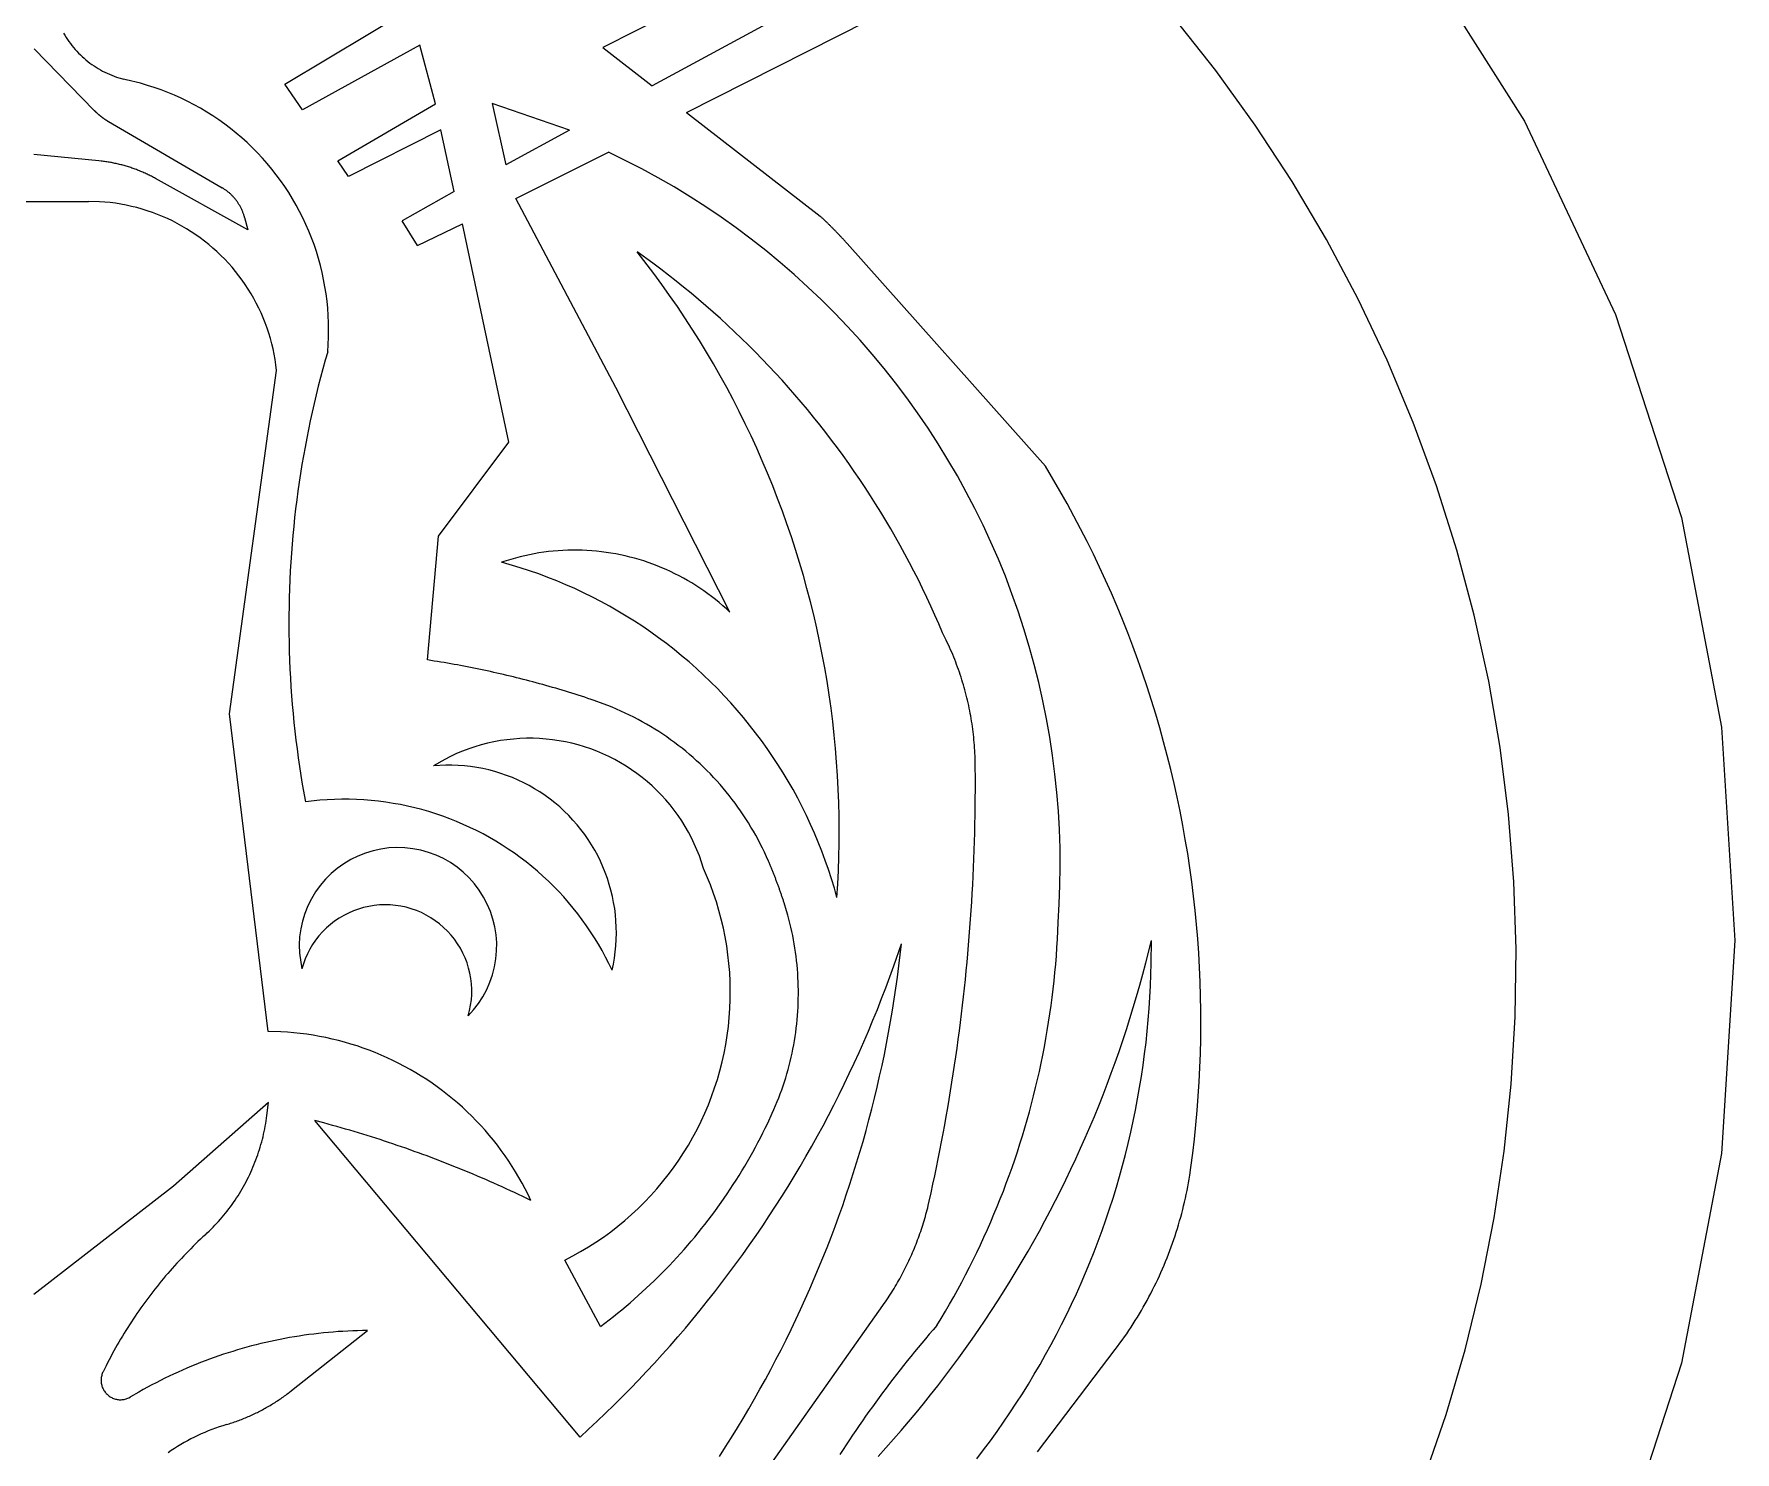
# Model space of a CAD drawing. Extents: x -25 to 325, y -25 to 325.
# Drawn here: x 150 to 325, y 97.4 to 243.3 of the extents above; entities that cross this region are included whole.
import ezdxf

# ---------------------------------------------------------------- set-up
doc = ezdxf.new("R2010")
doc.units = 0
doc.layers.get('0').update_dxf_attribs({"linetype": 'CONTINUOUS'})

msp = doc.modelspace()

# ---------------------------------------------------------------- linework, layer by layer
for p, q in [((229.273438, 252.407257), (208.524979, 241.884842)), ((236.897934, 250.554459), (213.590164, 237.955673)), ((175.801514, 238.13649), (188.870697, 245.949066)), ((217.149185, 235.196426), (238.909805, 246.225113)), ((150.004715, 241.757401), (156.193573, 235.424606)), ((189.683411, 242.123306), (177.622818, 235.487335)), ((191.304504, 236.102097), (189.683411, 242.123306)), ((208.523239, 241.883957), (213.590164, 237.955673)), ((159.500854, 238.557755), (159.227097, 238.628723)), ((177.622818, 235.487335), (175.801514, 238.13649)), ((181.265427, 230.24649), (191.304504, 236.102097)), ((205.090363, 233.385025), (197.156937, 236.144485)), ((197.156937, 236.144485), (198.536667, 229.820724)), ((217.149185, 235.196426), (230.885544, 224.546875)), ((157.671387, 234.2715), (169.348282, 227.45636)), ((191.857697, 233.432144), (182.366852, 228.618927)), ((193.247711, 227.061279), (191.857697, 233.432144)), ((205.090363, 233.385025), (198.536667, 229.820724)), ((199.584183, 226.359222), (209.12825, 231.131271)), ((156.660553, 230.227234), (150, 230.871796)), ((182.366852, 228.618927), (181.265427, 230.24649)), ((171.998505, 223.132584), (162.500351, 228.409332)), ((144.392532, 226.057266), (155.607452, 226.057266)), ((193.247711, 227.061279), (187.888351, 224.06279)), ((209.862411, 206.904037), (199.584183, 226.359222)), ((171.664322, 224.406616), (171.998505, 223.132584)), ((189.477036, 221.508743), (187.888351, 224.06279)), ((189.477036, 221.508743), (194.096466, 223.738815)), ((198.86319, 201.26712), (194.096466, 223.738815)), ((254.071533, 198.792313), (233.658356, 221.725891)), ((170.120789, 173.32077), (174.964508, 208.663406)), ((221.608948, 183.778015), (209.862411, 206.904037)), ((191.612228, 191.599182), (198.86319, 201.26712)), ((190.48082, 178.860733), (191.612228, 191.599182)), ((174.084183, 140.622818), (170.120789, 173.32077)), ((174.127945, 133.322128), (164.348221, 124.715981)), ((173.959274, 131.972824), (174.127945, 133.322128)), ((206.180817, 98.871918), (178.912354, 131.449295)), ((164.348221, 124.715981), (150, 113.556252)), ((208.290482, 110.271622), (204.615997, 117.095673)), ((223.973816, 93.492157), (237.349686, 112.43528)), ((176.503647, 103.668381), (184.298859, 109.850792)), ((253.241974, 97.35096), (261.256439, 107.892509))]:
    msp.add_line(p, q)
for points in [[(139.032379, 324.654694), (161.009079, 324.654663), (182.812469, 321.900208), (204.098709, 316.434814), (224.532104, 308.344604), (243.790421, 297.757233), (261.569916, 284.83963), (277.59021, 269.795532), (291.598633, 252.862167), (303.374298, 234.30661), (312.731476, 214.421478), (319.522614, 193.520401), (323.640594, 171.932968), (325.020477, 150)], [(153.04129, 243.370117), (153.171722, 243.147217), (153.307861, 242.927765), (153.449631, 242.711899), (153.596909, 242.499771), (153.749634, 242.291519), (153.907684, 242.087265), (154.070953, 241.887177), (154.239319, 241.69136), (154.412704, 241.499954), (154.590973, 241.313095), (154.774002, 241.130905), (154.96167, 240.953506), (155.15387, 240.781006), (155.350449, 240.613525), (155.5513, 240.451172), (155.756256, 240.294067), (155.965225, 240.142303), (156.178024, 239.995987), (156.394531, 239.855225), (156.614609, 239.720093), (156.838104, 239.590683), (157.064865, 239.467102), (157.294739, 239.349396), (157.527573, 239.237686), (157.763229, 239.132019), (158.001511, 239.032471), (158.24231, 238.939102), (158.485428, 238.85199), (158.730713, 238.771194), (159.227097, 238.628723)], [(293.048004, 94.646278), (295.305817, 101.21315), (297.262299, 107.875992), (298.913483, 114.620995), (300.255859, 121.434174), (301.286682, 128.301407), (302.003845, 135.208435), (302.405823, 142.140961), (302.49176, 149.084595), (302.261536, 156.024933), (301.715607, 162.947601), (300.855072, 169.838242), (299.681763, 176.682571), (298.19809, 183.466385), (296.407104, 190.175613), (294.312561, 196.796356), (291.918793, 203.314896), (289.230774, 209.717697), (286.254059, 215.991501), (282.994812, 222.123276), (279.459778, 228.100327), (275.656342, 233.910248), (271.592377, 239.541016), (267.276245, 244.980927)], [(180.21788, 210.589783), (180.271378, 211.333679), (180.303741, 212.078796), (180.314972, 212.824539), (180.305023, 213.570297), (180.273941, 214.315475), (180.221725, 215.059464), (180.148407, 215.801682), (180.054077, 216.541504), (179.938797, 217.278366), (179.802658, 218.011658), (179.645767, 218.740799), (179.468246, 219.465179), (179.270248, 220.18425), (179.051941, 220.8974), (178.813492, 221.60408), (178.555069, 222.303696), (178.276917, 222.995712), (177.979248, 223.679565), (177.662292, 224.354675), (177.326309, 225.020538), (176.971573, 225.676605), (176.598373, 226.322327), (176.207001, 226.957214), (175.797775, 227.580734), (175.371017, 228.192398), (174.927078, 228.791718), (174.466324, 229.378189), (173.98912, 229.951355), (173.495834, 230.510757), (172.986893, 231.055939), (172.462677, 231.586456), (171.923615, 232.101883), (171.370163, 232.601822), (170.80275, 233.085861), (170.221817, 233.553589), (169.627869, 234.004669), (169.021347, 234.438705), (168.402771, 234.855362), (167.772614, 235.254303), (167.131393, 235.635208), (166.479614, 235.997757), (165.817825, 236.341675), (165.146545, 236.666687), (164.466309, 236.972519), (163.777679, 237.258926), (163.081192, 237.525696), (162.377426, 237.772583), (161.666931, 237.999405), (160.950287, 238.205994), (159.500854, 238.557755)], [(156.193573, 235.424606), (156.219406, 235.398315), (156.245392, 235.372147), (156.2715, 235.34613), (156.297745, 235.320236), (156.324127, 235.294495), (156.350647, 235.26889), (156.377304, 235.243423), (156.404083, 235.218094), (156.431015, 235.192902), (156.458054, 235.167862), (156.485245, 235.14296), (156.512558, 235.11821), (156.540009, 235.093582), (156.567581, 235.069122), (156.595276, 235.0448), (156.623108, 235.020615), (156.651062, 234.996597), (156.679153, 234.972717), (156.707367, 234.948975), (156.735687, 234.925385), (156.764145, 234.901962), (156.792725, 234.878677), (156.821426, 234.85553), (156.85025, 234.83255), (156.879196, 234.809723), (156.908264, 234.787048), (156.937454, 234.764526), (156.966751, 234.742142), (156.99617, 234.719925), (157.025711, 234.697876), (157.055359, 234.675964), (157.085114, 234.654221), (157.115005, 234.632629), (157.144989, 234.611191), (157.175095, 234.58992), (157.205322, 234.568802), (157.235641, 234.547836), (157.266083, 234.527039), (157.296631, 234.506409), (157.327286, 234.485931), (157.358047, 234.465622), (157.388916, 234.445465), (157.419891, 234.425476), (157.450974, 234.405655), (157.482162, 234.385986), (157.513443, 234.366501), (157.544846, 234.347168), (157.576324, 234.328003), (157.607925, 234.30899), (157.671402, 234.2715)], [(197.187485, 236.128235), (197.187378, 236.126541), (197.187057, 236.124863), (197.186539, 236.123245), (197.185806, 236.121689), (197.184891, 236.120255), (197.183807, 236.118942), (197.182571, 236.117783), (197.181183, 236.116776), (197.179703, 236.115952), (197.178116, 236.115326), (197.176468, 236.114899), (197.174774, 236.114685), (197.173065, 236.114685), (197.171371, 236.114899), (197.169724, 236.115326), (197.168137, 236.115952), (197.166656, 236.116776), (197.165268, 236.117783), (197.164032, 236.118942), (197.162949, 236.120255), (197.162033, 236.121689), (197.161301, 236.123245), (197.160782, 236.124863), (197.160461, 236.126541), (197.160355, 236.128235), (197.160461, 236.129929), (197.160782, 236.131607), (197.161301, 236.133224), (197.162033, 236.134781), (197.162949, 236.136215), (197.164032, 236.137527), (197.165268, 236.138687), (197.166656, 236.139694), (197.168137, 236.140518), (197.169724, 236.141144), (197.171371, 236.141571), (197.173065, 236.141785), (197.174774, 236.141785), (197.176468, 236.141571), (197.178116, 236.141144), (197.179703, 236.140518), (197.181183, 236.139694), (197.182571, 236.138687), (197.183807, 236.137527), (197.184891, 236.136215), (197.185806, 236.134781), (197.186539, 236.133224), (197.187057, 236.131607), (197.187378, 236.129929), (197.187485, 236.128235)], [(255.380264, 151.842117), (255.496292, 153.751343), (255.567337, 155.662766), (255.593353, 157.575348), (255.574326, 159.487991), (255.510254, 161.399673), (255.401184, 163.309311), (255.247177, 165.215851), (255.048325, 167.118225), (254.804718, 169.015411), (254.516495, 170.906311), (254.183838, 172.789917), (253.8069, 174.665161), (253.385925, 176.531006), (252.921112, 178.386414), (252.41275, 180.230377), (251.861099, 182.061844), (251.266464, 183.879822), (250.629196, 185.683289), (249.949631, 187.471252), (249.228149, 189.242706), (248.465149, 190.996689), (247.661057, 192.732208), (246.816315, 194.448318), (245.931396, 196.144058), (245.00679, 197.818481), (244.043015, 199.470673), (243.040588, 201.099716), (242.000092, 202.704697), (240.922073, 204.284729), (239.807159, 205.838943), (238.655945, 207.366455), (237.469086, 208.866455), (236.247223, 210.338074), (234.991058, 211.780518), (233.701263, 213.192978), (232.378571, 214.574677), (231.023697, 215.924835), (229.637405, 217.242722), (228.220474, 218.527588), (226.773666, 219.778748), (225.297806, 220.995483), (223.793701, 222.177124), (222.262192, 223.323013), (220.704102, 224.43251), (219.120331, 225.50502), (217.511749, 226.539948), (215.879242, 227.536682), (214.223709, 228.49472), (212.546066, 229.413498), (209.12825, 231.131271)], [(162.500336, 228.409348), (162.394531, 228.467575), (162.288254, 228.524948), (162.181519, 228.581467), (162.074326, 228.637115), (161.966705, 228.69191), (161.858643, 228.745819), (161.750137, 228.798874), (161.64122, 228.851044), (161.531876, 228.902344), (161.422134, 228.952759), (161.311981, 229.002289), (161.201431, 229.050919), (161.0905, 229.098679), (160.979187, 229.145523), (160.867508, 229.191483), (160.755447, 229.236542), (160.643036, 229.280685), (160.530273, 229.323929), (160.41716, 229.366272), (160.303711, 229.407684), (160.189941, 229.448196), (160.075836, 229.487793), (159.961426, 229.526459), (159.84671, 229.564209), (159.731689, 229.601028), (159.616364, 229.636932), (159.500763, 229.67189), (159.384888, 229.705933), (159.268738, 229.739029), (159.152328, 229.771194), (159.035675, 229.802429), (158.918762, 229.832703), (158.801605, 229.862045), (158.684219, 229.890457), (158.566605, 229.917908), (158.448776, 229.944412), (158.330734, 229.969971), (158.212494, 229.994568), (158.09407, 230.018219), (157.975449, 230.040924), (157.856644, 230.062668), (157.737671, 230.08345), (157.618546, 230.103271), (157.499252, 230.122147), (157.379822, 230.140045), (157.260239, 230.156998), (157.140533, 230.172974), (157.020691, 230.187988), (156.900742, 230.202042), (156.660553, 230.227234)], [(174.964493, 208.663406), (174.896988, 209.218155), (174.813583, 209.770752), (174.714355, 210.320709), (174.599396, 210.867599), (174.468765, 211.410965), (174.322601, 211.950363), (174.161011, 212.485336), (173.984146, 213.015457), (173.79213, 213.540268), (173.585114, 214.059372), (173.363297, 214.572311), (173.126862, 215.078659), (172.875977, 215.578033), (172.610855, 216.069992), (172.331726, 216.554138), (172.038818, 217.03006), (171.732376, 217.497391), (171.412628, 217.955734), (171.07988, 218.404709), (170.73436, 218.843948), (170.376389, 219.273087), (170.006241, 219.691788), (169.624237, 220.09967), (169.230667, 220.496429), (168.825882, 220.881729), (168.410202, 221.255249), (167.983978, 221.616684), (167.547546, 221.965744), (167.101273, 222.302124), (166.645538, 222.625565), (166.18071, 222.935776), (165.707153, 223.232529), (165.225281, 223.515564), (164.735489, 223.784653), (164.238174, 224.039566), (163.733749, 224.280106), (163.222626, 224.506073), (162.705231, 224.71727), (162.181976, 224.913528), (161.653305, 225.094681), (161.119659, 225.26059), (160.581467, 225.411118), (160.039185, 225.546143), (159.49324, 225.665527), (158.944092, 225.769211), (158.392197, 225.857071), (157.838013, 225.929062), (157.281982, 225.985123), (156.724579, 226.025192), (155.607452, 226.057266)], [(171.664322, 224.406601), (171.644196, 224.480988), (171.62294, 224.555054), (171.600525, 224.628769), (171.576996, 224.702148), (171.552322, 224.775146), (171.526535, 224.847763), (171.499619, 224.919968), (171.471603, 224.991745), (171.44249, 225.06308), (171.412277, 225.133972), (171.380981, 225.204376), (171.348587, 225.274307), (171.31514, 225.343719), (171.280609, 225.412598), (171.245026, 225.480957), (171.208405, 225.548752), (171.170731, 225.615967), (171.132019, 225.682602), (171.0923, 225.748627), (171.051559, 225.814026), (171.009827, 225.878799), (170.967087, 225.942917), (170.92337, 226.006378), (170.878677, 226.069153), (170.833038, 226.131226), (170.786438, 226.192596), (170.738892, 226.253235), (170.690414, 226.313126), (170.641022, 226.372284), (170.590729, 226.430664), (170.539551, 226.488251), (170.487473, 226.545059), (170.43454, 226.601044), (170.380737, 226.656219), (170.326096, 226.710541), (170.27063, 226.764038), (170.21434, 226.81665), (170.157257, 226.868408), (170.099365, 226.919266), (170.04071, 226.969238), (169.981293, 227.018295), (169.921112, 227.066422), (169.860214, 227.113632), (169.798584, 227.159882), (169.736252, 227.205185), (169.673233, 227.249527), (169.609528, 227.292877), (169.545166, 227.335251), (169.480164, 227.376633), (169.348282, 227.45636)], [(233.65834, 221.725891), (233.606705, 221.783798), (233.554947, 221.841599), (233.503067, 221.899307), (233.451096, 221.956924), (233.399002, 222.01442), (233.346802, 222.071823), (233.294479, 222.129135), (233.242065, 222.186325), (233.189514, 222.243423), (233.136871, 222.30043), (233.084122, 222.357315), (233.03125, 222.414108), (232.978271, 222.470795), (232.925186, 222.52739), (232.871994, 222.583878), (232.81868, 222.640244), (232.765259, 222.696533), (232.711731, 222.752701), (232.658112, 222.808777), (232.604355, 222.864731), (232.550507, 222.920593), (232.496552, 222.976349), (232.44249, 223.031998), (232.388306, 223.087555), (232.33403, 223.14299), (232.279633, 223.198318), (232.225143, 223.253555), (232.170532, 223.308685), (232.115814, 223.363693), (232.061005, 223.41861), (232.006073, 223.473419), (231.95105, 223.528122), (231.895905, 223.582703), (231.840668, 223.637192), (231.785324, 223.691574), (231.729874, 223.745834), (231.674316, 223.800003), (231.618652, 223.854065), (231.562881, 223.908005), (231.507004, 223.961838), (231.451019, 224.015579), (231.394943, 224.069199), (231.33876, 224.122711), (231.282471, 224.176117), (231.226074, 224.229401), (231.169586, 224.282593), (231.112991, 224.335663), (231.05629, 224.388626), (230.999481, 224.441483), (230.885544, 224.546875)], [(232.621338, 154.411667), (232.709274, 155.80426), (232.776993, 157.197998), (232.824448, 158.59256), (232.851639, 159.987671), (232.858566, 161.383026), (232.84523, 162.778336), (232.811646, 164.173309), (232.757782, 165.567642), (232.683685, 166.961044), (232.58934, 168.353226), (232.474808, 169.743896), (232.340073, 171.132751), (232.185181, 172.519501), (232.010178, 173.903854), (231.815079, 175.285522), (231.59993, 176.664215), (231.364777, 178.039627), (231.10968, 179.411484), (230.834671, 180.779495), (230.539841, 182.143356), (230.22522, 183.502808), (229.890884, 184.857529), (229.536911, 186.20726), (229.163376, 187.551712), (228.770355, 188.890579), (228.357925, 190.223618), (227.926178, 191.550507), (227.475204, 192.871002), (227.005096, 194.184799), (226.515961, 195.491638), (226.007904, 196.791214), (225.481018, 198.083298), (224.93541, 199.367584), (224.371216, 200.643799), (223.788544, 201.911697), (223.187531, 203.171005), (222.568268, 204.421432), (221.930923, 205.66275), (221.27562, 206.894669), (220.602478, 208.116943), (219.911667, 209.329315), (219.203323, 210.531525), (218.477585, 211.723312), (217.734604, 212.904449), (216.974564, 214.074661), (216.197601, 215.233704), (215.403885, 216.381348), (214.593582, 217.517334), (213.766876, 218.641434), (212.06488, 220.853058)], [(243.483353, 181.651138), (243.093445, 182.569855), (242.693481, 183.484222), (242.283508, 184.394165), (241.863586, 185.299561), (241.433746, 186.200272), (240.994049, 187.096237), (240.544556, 187.987305), (240.085312, 188.873398), (239.616379, 189.75441), (239.137817, 190.630219), (238.649658, 191.500717), (238.151993, 192.365814), (237.644867, 193.225388), (237.128326, 194.079361), (236.602463, 194.927612), (236.067322, 195.770035), (235.52298, 196.606552), (234.969482, 197.437042), (234.406906, 198.261398), (233.835327, 199.079544), (233.254822, 199.891373), (232.665421, 200.696777), (232.06723, 201.495682), (231.460312, 202.287964), (230.844742, 203.073547), (230.220581, 203.852325), (229.587921, 204.624207), (228.946838, 205.389099), (228.297394, 206.146927), (227.639679, 206.897568), (226.97377, 207.640961), (226.299744, 208.376999), (225.617676, 209.105591), (224.927673, 209.826675), (224.229797, 210.540131), (223.524124, 211.245895), (222.81076, 211.943878), (222.089783, 212.633987), (221.361282, 213.316147), (220.625336, 213.99028), (219.882034, 214.656296), (219.131485, 215.314117), (218.373749, 215.963654), (217.608932, 216.604858), (216.837143, 217.237625), (216.058456, 217.861877), (215.272964, 218.47757), (214.480759, 219.084595), (213.681946, 219.682892), (212.06488, 220.853027)], [(180.21788, 210.589752), (179.965149, 209.707397), (179.72052, 208.822769), (179.484024, 207.935913), (179.255676, 207.046936), (179.035507, 206.155899), (178.823517, 205.262878), (178.619736, 204.36795), (178.424179, 203.471191), (178.236862, 202.572678), (178.057785, 201.67247), (177.886993, 200.770676), (177.724472, 199.86734), (177.570267, 198.96254), (177.424362, 198.056381), (177.286774, 197.148911), (177.157532, 196.240219), (177.036636, 195.330383), (176.924088, 194.419479), (176.819916, 193.507568), (176.724106, 192.594742), (176.636688, 191.681076), (176.557648, 190.766647), (176.487015, 189.851532), (176.424774, 188.935806), (176.370941, 188.019562), (176.325531, 187.102844), (176.288528, 186.18576), (176.259949, 185.268356), (176.239792, 184.350754), (176.228058, 183.432983), (176.224747, 182.515152), (176.229858, 181.597336), (176.243393, 180.679596), (176.26535, 179.762024), (176.295731, 178.844681), (176.334518, 177.927673), (176.381729, 177.011047), (176.437363, 176.094894), (176.501389, 175.179291), (176.573822, 174.264328), (176.654648, 173.350052), (176.743851, 172.436554), (176.841446, 171.523926), (176.947418, 170.612228), (177.061737, 169.701538), (177.184418, 168.791946), (177.315445, 167.883499), (177.454803, 166.976303), (177.602493, 166.070435), (177.922806, 164.262695)], [(269.039215, 126.637558), (269.230713, 128.09845), (269.402588, 129.561783), (269.554871, 131.027283), (269.6875, 132.49469), (269.800476, 133.963745), (269.893768, 135.434174), (269.967346, 136.905716), (270.021179, 138.378128), (270.055328, 139.85112), (270.069733, 141.324432), (270.064392, 142.797821), (270.039337, 144.270996), (269.994537, 145.743698), (269.930023, 147.215683), (269.845795, 148.686661), (269.741852, 150.156372), (269.618256, 151.624573), (269.475006, 153.090988), (269.312134, 154.555344), (269.129639, 156.01738), (268.927612, 157.476852), (268.706024, 158.933487), (268.464935, 160.387024), (268.204437, 161.837204), (267.92453, 163.283752), (267.625244, 164.726425), (267.306702, 166.164963), (266.968872, 167.599106), (266.611908, 169.02861), (266.235809, 170.453186), (265.840668, 171.872589), (265.426544, 173.286591), (264.99353, 174.694901), (264.541687, 176.097305), (264.071075, 177.493515), (263.581848, 178.883301), (263.074005, 180.266418), (262.547729, 181.642593), (262.003021, 183.011612), (261.440063, 184.373199), (260.858917, 185.727127), (260.259674, 187.073151), (259.642456, 188.411026), (259.007355, 189.740524), (258.354523, 191.061386), (257.684052, 192.373383), (256.996094, 193.676285), (256.29071, 194.969864), (255.568085, 196.25386), (254.071548, 198.792297)], [(221.608932, 183.77803), (221.246002, 184.115616), (220.875931, 184.445374), (220.498917, 184.767166), (220.115112, 185.080826), (219.724701, 185.386215), (219.32785, 185.683212), (218.924759, 185.971649), (218.515594, 186.251419), (218.100555, 186.5224), (217.67981, 186.784439), (217.253586, 187.037445), (216.822037, 187.281281), (216.385391, 187.515854), (215.943832, 187.741058), (215.497574, 187.956772), (215.046799, 188.162903), (214.591736, 188.359375), (214.132568, 188.546066), (213.669525, 188.722931), (213.20282, 188.889862), (212.732635, 189.046783), (212.259232, 189.193634), (211.782776, 189.330338), (211.303528, 189.456833), (210.821686, 189.573074), (210.337463, 189.679001), (209.851105, 189.774551), (209.362793, 189.859711), (208.872787, 189.934418), (208.381302, 189.998642), (207.88855, 190.052353), (207.394775, 190.095535), (206.900177, 190.128159), (206.404999, 190.150223), (205.90947, 190.161697), (205.413803, 190.162598), (204.918228, 190.152908), (204.422974, 190.132645), (203.928268, 190.101807), (203.434326, 190.06041), (202.941391, 190.008484), (202.449677, 189.94603), (201.959396, 189.873108), (201.470795, 189.789719), (200.984085, 189.695923), (200.499496, 189.591751), (200.017227, 189.477249), (199.537521, 189.352493), (199.060577, 189.217514), (198.11586, 188.91713)], [(232.621323, 154.411667), (232.349838, 155.375702), (232.058716, 156.333984), (231.748077, 157.286118), (231.418045, 158.231689), (231.068756, 159.170349), (230.700348, 160.101654), (230.313004, 161.025238), (229.90686, 161.94072), (229.482101, 162.847717), (229.038895, 163.745834), (228.577423, 164.634705), (228.097885, 165.513962), (227.600479, 166.38324), (227.085419, 167.242172), (226.552902, 168.090408), (226.003174, 168.927567), (225.436447, 169.753326), (224.852982, 170.567337), (224.252991, 171.369247), (223.636734, 172.158737), (223.004486, 172.935471), (222.356491, 173.699112), (221.693024, 174.449356), (221.014359, 175.185883), (220.320801, 175.908401), (219.61261, 176.616577), (218.890106, 177.31015), (218.15358, 177.9888), (217.403336, 178.652267), (216.639679, 179.300262), (215.862961, 179.932526), (215.073471, 180.548767), (214.271561, 181.148758), (213.45755, 181.732239), (212.63179, 182.298965), (211.794617, 182.848694), (210.946396, 183.38121), (210.087463, 183.896271), (209.218185, 184.393677), (208.338928, 184.873215), (207.450058, 185.334686), (206.551941, 185.777893), (205.644943, 186.202652), (204.729477, 186.608795), (203.805878, 186.996155), (202.874573, 187.364548), (201.935928, 187.713837), (200.990341, 188.043869), (200.038208, 188.354507), (198.11586, 188.91713)], [(246.848816, 168.179688), (246.844467, 168.454407), (246.837601, 168.72908), (246.828217, 169.003662), (246.816315, 169.278168), (246.801895, 169.552536), (246.784973, 169.826767), (246.765533, 170.100845), (246.743591, 170.37471), (246.719131, 170.648376), (246.692184, 170.921814), (246.66272, 171.194977), (246.630753, 171.467865), (246.596298, 171.740448), (246.559341, 172.012711), (246.519897, 172.284622), (246.477966, 172.556152), (246.433548, 172.827301), (246.386642, 173.098022), (246.337265, 173.368301), (246.285416, 173.638107), (246.231094, 173.90744), (246.174301, 174.17627), (246.115051, 174.444565), (246.05336, 174.712296), (245.989212, 174.979462), (245.922623, 175.246017), (245.853592, 175.511963), (245.78212, 175.777252), (245.708237, 176.041885), (245.631912, 176.305832), (245.553192, 176.569061), (245.472061, 176.831573), (245.388535, 177.093323), (245.302597, 177.354294), (245.214279, 177.614471), (245.123596, 177.873825), (245.030533, 178.132339), (244.935104, 178.389984), (244.837311, 178.646744), (244.737183, 178.902603), (244.63472, 179.157532), (244.529907, 179.411514), (244.422791, 179.664536), (244.313354, 179.91655), (244.201614, 180.167557), (244.087585, 180.417526), (243.971268, 180.666458), (243.852676, 180.914291), (243.731812, 181.161041), (243.483353, 181.651154)], [(207.649597, 174.69017), (207.320862, 174.800949), (206.99176, 174.910568), (206.662277, 175.019058), (206.332413, 175.126404), (206.002182, 175.232605), (205.671585, 175.337662), (205.340622, 175.441559), (205.009308, 175.544327), (204.677628, 175.645935), (204.345612, 175.746384), (204.013245, 175.845688), (203.680527, 175.943832), (203.347488, 176.040833), (203.014099, 176.136673), (202.680374, 176.231354), (202.346344, 176.324875), (202.011978, 176.417252), (201.677292, 176.508453), (201.3423, 176.598495), (201.006989, 176.687378), (200.671371, 176.775085), (200.335464, 176.861649), (199.999252, 176.947037), (199.662735, 177.03125), (199.325943, 177.114304), (198.988861, 177.196182), (198.651489, 177.276901), (198.313843, 177.356445), (197.975922, 177.434814), (197.637741, 177.512009), (197.299286, 177.588028), (196.960571, 177.662888), (196.621597, 177.736557), (196.282379, 177.809052), (195.942902, 177.880371), (195.60318, 177.950516), (195.263214, 178.019485), (194.923019, 178.087265), (194.582581, 178.15387), (194.241913, 178.219299), (193.901031, 178.283539), (193.559921, 178.346588), (193.218597, 178.408463), (192.87706, 178.469162), (192.535324, 178.528656), (192.193375, 178.586975), (191.851227, 178.644119), (191.508881, 178.700058), (191.166336, 178.754822), (190.48082, 178.860748)], [(225.563538, 158.16774), (225.364807, 158.617889), (225.158737, 159.064713), (224.945358, 159.508102), (224.724731, 159.947922), (224.496933, 160.384079), (224.261993, 160.816437), (224.020004, 161.244873), (223.771027, 161.669296), (223.515106, 162.089569), (223.252335, 162.5056), (222.982788, 162.917252), (222.706512, 163.324432), (222.423599, 163.727036), (222.134109, 164.124924), (221.83815, 164.518021), (221.535767, 164.906219), (221.227066, 165.289398), (220.912125, 165.667465), (220.591019, 166.040314), (220.263855, 166.407837), (219.930695, 166.769958), (219.591644, 167.126572), (219.24678, 167.477554), (218.89621, 167.822845), (218.540039, 168.162338), (218.178329, 168.495956), (217.811203, 168.823578), (217.438751, 169.145142), (217.061081, 169.460556), (216.678284, 169.76973), (216.290466, 170.072586), (215.897736, 170.369049), (215.500198, 170.659012), (215.097946, 170.942429), (214.691116, 171.219208), (214.279785, 171.489273), (213.86409, 171.752563), (213.444138, 172.009003), (213.02002, 172.258514), (212.591873, 172.501038), (212.159805, 172.736496), (211.723938, 172.964844), (211.284393, 173.18602), (210.841263, 173.399948), (210.394684, 173.606583), (209.944794, 173.805862), (209.491669, 173.997726), (209.035477, 174.182144), (208.576324, 174.359055), (207.649612, 174.69017)], [(218.889633, 157.416138), (218.687561, 158.059601), (218.462357, 158.695328), (218.21431, 159.322495), (217.943756, 159.940292), (217.651047, 160.547897), (217.336548, 161.144531), (217.000702, 161.729401), (216.643921, 162.301743), (216.266678, 162.860809), (215.869461, 163.405884), (215.45282, 163.936234), (215.017258, 164.451172), (214.56337, 164.950012), (214.091736, 165.432144), (213.602997, 165.896896), (213.097763, 166.343674), (212.576706, 166.771881), (212.040512, 167.180984), (211.489868, 167.570435), (210.925522, 167.939728), (210.348175, 168.288361), (209.758621, 168.615906), (209.157593, 168.921921), (208.545898, 169.205994), (207.924332, 169.467773), (207.293716, 169.706909), (206.654861, 169.923096), (206.008606, 170.116028), (205.355804, 170.285492), (204.697296, 170.431229), (204.033951, 170.553055), (203.366623, 170.650833), (202.696213, 170.724411), (202.023575, 170.773712), (201.349594, 170.79866), (200.675156, 170.799225), (200.001144, 170.775406), (199.328415, 170.727219), (198.657883, 170.654755), (197.990402, 170.558105), (197.326859, 170.437363), (196.668106, 170.292725), (196.01503, 170.124374), (195.368454, 169.93251), (194.729233, 169.717392), (194.098206, 169.479309), (193.476212, 169.218567), (192.864044, 168.935501), (192.262512, 168.630493), (191.094482, 167.956268)], [(209.479507, 146.931442), (209.612137, 147.556259), (209.721497, 148.185577), (209.807419, 148.818512), (209.869812, 149.454208), (209.908585, 150.091766), (209.923676, 150.730331), (209.91507, 151.369019), (209.882767, 152.006943), (209.826813, 152.643234), (209.747314, 153.277008), (209.644348, 153.907394), (209.518051, 154.533539), (209.368637, 155.154556), (209.196274, 155.769608), (209.001205, 156.377838), (208.783722, 156.978409), (208.544098, 157.570496), (208.282684, 158.153305), (207.999817, 158.725998), (207.695908, 159.287811), (207.371353, 159.837952), (207.026627, 160.375687), (206.66217, 160.900253), (206.278519, 161.410934), (205.87619, 161.907043), (205.455719, 162.387878), (205.0177, 162.852783), (204.562744, 163.301117), (204.091476, 163.732269), (203.604523, 164.14563), (203.10257, 164.540649), (202.586319, 164.916779), (202.056458, 165.273499), (201.513733, 165.610306), (200.958893, 165.926758), (200.392685, 166.222397), (199.815903, 166.496841), (199.22934, 166.74968), (198.633789, 166.980591), (198.03009, 167.189255), (197.419067, 167.375381), (196.801559, 167.538712), (196.178406, 167.679016), (195.550491, 167.796097), (194.918655, 167.889816), (194.283783, 167.960022), (193.646744, 168.006638), (193.008408, 168.029572), (192.369675, 168.028824), (191.094467, 167.956253)], [(242.114594, 123.16761), (242.307465, 124.035896), (242.496384, 124.90506), (242.681335, 125.77507), (242.862335, 126.645912), (243.039368, 127.51757), (243.212418, 128.39003), (243.381516, 129.26326), (243.546631, 130.137253), (243.707764, 131.011993), (243.864914, 131.887451), (244.018066, 132.763611), (244.167252, 133.640472), (244.312424, 134.51799), (244.453613, 135.396164), (244.590805, 136.274979), (244.723984, 137.154404), (244.85318, 138.034424), (244.978348, 138.915024), (245.099518, 139.796188), (245.216675, 140.677887), (245.329819, 141.56012), (245.438934, 142.442856), (245.544037, 143.32608), (245.645126, 144.209763), (245.742188, 145.093903), (245.83522, 145.978485), (245.92424, 146.863464), (246.009216, 147.748856), (246.090164, 148.634613), (246.167084, 149.520737), (246.239975, 150.407196), (246.308823, 151.293991), (246.373627, 152.181076), (246.434402, 153.068451), (246.491135, 153.956085), (246.543839, 154.843979), (246.592484, 155.732101), (246.6371, 156.620438), (246.677658, 157.508957), (246.714188, 158.397659), (246.746658, 159.28653), (246.775085, 160.175522), (246.799469, 161.064636), (246.819809, 161.953857), (246.836105, 162.843155), (246.848343, 163.732529), (246.856537, 164.621948), (246.860687, 165.511383), (246.860779, 166.400848), (246.848831, 168.179688)], [(209.479507, 146.931442), (209.152954, 147.612747), (208.809555, 148.285736), (208.449524, 148.949966), (208.073105, 149.605042), (207.680496, 150.250565), (207.271973, 150.886124), (206.847778, 151.511322), (206.408173, 152.125793), (205.953415, 152.729141), (205.48381, 153.320999), (204.999634, 153.900986), (204.501175, 154.468765), (203.98877, 155.023972), (203.462723, 155.566284), (202.92334, 156.095337), (202.370972, 156.610809), (201.805969, 157.112411), (201.228668, 157.599792), (200.639435, 158.072678), (200.03862, 158.530762), (199.42659, 158.973785), (198.803757, 159.401443), (198.170471, 159.813477), (197.527145, 160.209656), (196.874161, 160.589706), (196.211929, 160.9534), (195.540863, 161.300537), (194.861374, 161.630875), (194.173874, 161.944214), (193.478806, 162.240356), (192.776596, 162.519135), (192.067657, 162.78038), (191.352448, 163.023895), (190.631409, 163.249573), (189.904984, 163.45726), (189.173615, 163.646805), (188.437759, 163.818115), (187.697876, 163.971085), (186.954422, 164.105606), (186.20784, 164.221603), (185.458618, 164.319), (184.707199, 164.397751), (183.954056, 164.457779), (183.199661, 164.499084), (182.444458, 164.521606), (181.688934, 164.525345), (180.933563, 164.510315), (180.178787, 164.476501), (179.425079, 164.42392), (177.922806, 164.262665)], [(194.679108, 142.244629), (195.23616, 142.856155), (195.741653, 143.510971), (196.19223, 144.204697), (196.584915, 144.932785), (196.917084, 145.690369), (197.186554, 146.472473), (197.391541, 147.273895), (197.530685, 148.089325), (197.603058, 148.913361), (197.608185, 149.74057), (197.546036, 150.565445), (197.417023, 151.382538), (197.222, 152.186447), (196.962265, 152.971817), (196.639511, 153.733475), (196.255905, 154.46637), (195.81398, 155.165649), (195.31665, 155.826675), (194.767212, 156.445068), (194.169327, 157.016754), (193.526932, 157.537918), (192.844284, 158.005127), (192.1259, 158.415268), (191.376556, 158.765656), (190.601196, 159.05394), (189.804962, 159.278229), (188.993134, 159.437042), (188.171082, 159.529312), (187.344254, 159.554428), (186.518112, 159.512238), (185.698135, 159.403), (184.889755, 159.227463), (184.098328, 158.986771), (183.329086, 158.682526), (182.587143, 158.316727), (181.877396, 157.89183), (181.204544, 157.410614), (180.573044, 156.876297), (179.987091, 156.292389), (179.450562, 155.662766), (178.966995, 154.991608), (178.539597, 154.283356), (178.171219, 153.542694), (177.864273, 152.774536), (177.620804, 151.983948), (177.442429, 151.176193), (177.330322, 150.356613), (177.285233, 149.530624), (177.307449, 148.703705), (177.552795, 147.068939)], [(227.186829, 153.861588), (227.158905, 153.947433), (227.130844, 154.033218), (227.102615, 154.118958), (227.074219, 154.204651), (227.04567, 154.290283), (227.016968, 154.37587), (226.988098, 154.461395), (226.959076, 154.546875), (226.929901, 154.632294), (226.900574, 154.717667), (226.871078, 154.802979), (226.841431, 154.888245), (226.811615, 154.97345), (226.781647, 155.058594), (226.751526, 155.143692), (226.721252, 155.228729), (226.690811, 155.313705), (226.660233, 155.398636), (226.629471, 155.483505), (226.598572, 155.568314), (226.567505, 155.653076), (226.536301, 155.737778), (226.504913, 155.822418), (226.473389, 155.906998), (226.441711, 155.991516), (226.409866, 156.075989), (226.377869, 156.160385), (226.345718, 156.244736), (226.3134, 156.329025), (226.280945, 156.413254), (226.248322, 156.497421), (226.215546, 156.581528), (226.182617, 156.665588), (226.149536, 156.749573), (226.116302, 156.833496), (226.082901, 156.917358), (226.049347, 157.00116), (226.015656, 157.0849), (225.981796, 157.168579), (225.947784, 157.252197), (225.91362, 157.335754), (225.879303, 157.419235), (225.844818, 157.50267), (225.810196, 157.586029), (225.775421, 157.669327), (225.740479, 157.752563), (225.705399, 157.835724), (225.670151, 157.918839), (225.63475, 158.001877), (225.563507, 158.16774)], [(204.615997, 117.095673), (205.43837, 117.522949), (206.247513, 117.974739), (207.04274, 118.450645), (207.823288, 118.950226), (208.58847, 119.473045), (209.337601, 120.018616), (210.069992, 120.586456), (210.784988, 121.176048), (211.481949, 121.786865), (212.160248, 122.418343), (212.81926, 123.069923), (213.458389, 123.741013), (214.077057, 124.431), (214.674713, 125.139267), (215.250824, 125.865181), (215.804855, 126.608078), (216.336319, 127.367287), (216.844711, 128.14212), (217.329605, 128.931885), (217.790543, 129.73587), (218.227112, 130.553329), (218.638916, 131.38356), (219.025589, 132.225769), (219.386765, 133.079224), (219.722153, 133.943161), (220.031418, 134.816772), (220.314285, 135.69928), (220.570511, 136.58989), (220.79985, 137.487808), (221.002106, 138.392212), (221.177094, 139.302277), (221.324661, 140.217194), (221.444656, 141.136124), (221.536987, 142.058258), (221.601563, 142.982742), (221.638336, 143.908752), (221.647263, 144.835449), (221.628342, 145.761993), (221.581573, 146.687561), (221.507019, 147.611298), (221.404739, 148.532364), (221.274826, 149.449966), (221.117401, 150.363235), (220.932602, 151.271362), (220.720596, 152.173523), (220.481567, 153.068909), (220.215744, 153.956696), (219.92337, 154.836105), (219.604691, 155.706329), (218.889633, 157.416107)], [(194.679092, 142.244644), (194.819412, 142.779114), (194.92627, 143.321274), (194.999268, 143.869019), (195.038132, 144.420242), (195.042694, 144.972809), (195.012939, 145.524597), (194.949005, 146.073471), (194.851105, 146.61731), (194.719635, 147.154037), (194.555115, 147.681549), (194.358154, 148.197845), (194.129517, 148.700912), (193.870087, 149.188828), (193.580887, 149.659683), (193.263, 150.111694), (192.917679, 150.543076), (192.546234, 150.952209), (192.150116, 151.337479), (191.730835, 151.697433), (191.290024, 152.030655), (190.829376, 152.335861), (190.350662, 152.611893), (189.855743, 152.857666), (189.346527, 153.07225), (188.824966, 153.254807), (188.293076, 153.404633), (187.752914, 153.521164), (187.206558, 153.603912), (186.656128, 153.652603), (186.103729, 153.667023), (185.551498, 153.647125), (185.001572, 153.592987), (184.45607, 153.504822), (183.917084, 153.38295), (183.386703, 153.227859), (182.866989, 153.040131), (182.359909, 152.820511), (181.867462, 152.569839), (181.39151, 152.289078), (180.933914, 151.979324), (180.496429, 151.641739), (180.080734, 151.277664), (179.688446, 150.888474), (179.321091, 150.475693), (178.980057, 150.040894), (178.666672, 149.58577), (178.382141, 149.112061), (178.127563, 148.621613), (177.903931, 148.116287), (177.552795, 147.068939)], [(225.964294, 132.206451), (226.141342, 132.603943), (226.312592, 133.003952), (226.478027, 133.406418), (226.637604, 133.811234), (226.791306, 134.218323), (226.939072, 134.627609), (227.080887, 135.038986), (227.216736, 135.452377), (227.346558, 135.867691), (227.470352, 136.284851), (227.588074, 136.703751), (227.699707, 137.124329), (227.805237, 137.546478), (227.904633, 137.970108), (227.997864, 138.395142), (228.08493, 138.821472), (228.165802, 139.249039), (228.240463, 139.677719), (228.308899, 140.107437), (228.371094, 140.538101), (228.427032, 140.969635), (228.476715, 141.401917), (228.520111, 141.834885), (228.557236, 142.268448), (228.588058, 142.702484), (228.612579, 143.136932), (228.630814, 143.571686), (228.642731, 144.006653), (228.648331, 144.441757), (228.647629, 144.876892), (228.64061, 145.311981), (228.627274, 145.746902), (228.607635, 146.181595), (228.581711, 146.615967), (228.549469, 147.049911), (228.510941, 147.483337), (228.466141, 147.916153), (228.415054, 148.348282), (228.357712, 148.779633), (228.294128, 149.210098), (228.224289, 149.639587), (228.148239, 150.068024), (228.065979, 150.495316), (227.977539, 150.921371), (227.882919, 151.3461), (227.78215, 151.769409), (227.675247, 152.191208), (227.562256, 152.61142), (227.443161, 153.029938), (227.186844, 153.861588)], [(242.899536, 110.362114), (243.344879, 111.096466), (243.782776, 111.835289), (244.213181, 112.578499), (244.636047, 113.326019), (245.051315, 114.077782), (245.458969, 114.83371), (245.858963, 115.593719), (246.251236, 116.357742), (246.635773, 117.125687), (247.012512, 117.897484), (247.381424, 118.67305), (247.742477, 119.452309), (248.095627, 120.235184), (248.440842, 121.021591), (248.778091, 121.811447), (249.10733, 122.604668), (249.428513, 123.401184), (249.741638, 124.200912), (250.046661, 125.003761), (250.343536, 125.809654), (250.632248, 126.618515), (250.912766, 127.430252), (251.185059, 128.244781), (251.449097, 129.062027), (251.704865, 129.881897), (251.952316, 130.704315), (252.191437, 131.52919), (252.422211, 132.356461), (252.644592, 133.186005), (252.858582, 134.017761), (253.064133, 134.851639), (253.261246, 135.687546), (253.449905, 136.525421), (253.630066, 137.365143), (253.801727, 138.20665), (253.964874, 139.049866), (254.119476, 139.894669), (254.265533, 140.740997), (254.403015, 141.58876), (254.531906, 142.437881), (254.652206, 143.288254), (254.763916, 144.139801), (254.866989, 144.992432), (254.961441, 145.846054), (255.047241, 146.700607), (255.124405, 147.555969), (255.192917, 148.412079), (255.252747, 149.268829), (255.303925, 150.126144), (255.380249, 151.842117)], [(325.020477, 150), (323.640564, 128.066681), (319.522522, 106.479271), (312.731354, 85.578201), (303.374146, 65.6931), (291.59845, 47.137577), (277.589996, 30.204256), (261.569672, 15.160182), (243.790161, 2.242608), (224.53183, -8.344742), (204.098419, -16.434898), (182.81218, -21.900276), (161.008774, -24.65468), (139.032089, -24.654675)], [(206.180817, 98.871925), (207.065506, 99.684891), (207.941986, 100.506683), (208.810211, 101.337204), (209.670074, 102.176376), (210.5215, 103.024117), (211.36438, 103.880341), (212.198654, 104.744957), (213.024231, 105.617889), (213.841019, 106.499039), (214.648941, 107.388321), (215.447922, 108.285652), (216.237885, 109.190933), (217.018738, 110.10408), (217.790421, 111.025002), (218.552841, 111.953598), (219.305908, 112.889786), (220.049576, 113.833466), (220.783768, 114.784546), (221.508392, 115.742928), (222.223373, 116.708519), (222.928665, 117.681221), (223.624176, 118.660927), (224.30986, 119.647552), (224.985611, 120.640999), (225.651382, 121.641159), (226.307114, 122.647934), (226.952728, 123.661217), (227.588165, 124.680923), (228.213364, 125.706932), (228.828262, 126.739159), (229.432785, 127.777481), (230.026886, 128.821808), (230.610504, 129.87204), (231.183578, 130.92804), (231.746048, 131.989746), (232.297852, 133.057007), (232.838943, 134.129761), (233.369278, 135.20787), (233.888779, 136.291229), (234.397415, 137.379745), (234.895126, 138.473297), (235.381866, 139.571777), (235.857574, 140.675064), (236.32222, 141.783066), (236.775742, 142.895676), (237.218109, 144.012756), (237.649261, 145.134216), (238.069183, 146.259933), (238.477798, 147.389801), (239.260956, 149.661438)], [(220.530579, 96.899055), (221.154617, 97.868866), (221.769302, 98.844635), (222.374588, 99.826256), (222.970413, 100.813652), (223.556717, 101.806732), (224.133453, 102.805397), (224.700562, 103.809563), (225.257996, 104.81913), (225.80571, 105.834015), (226.343643, 106.854111), (226.871735, 107.879326), (227.389969, 108.909576), (227.89827, 109.944756), (228.396591, 110.984772), (228.884903, 112.029533), (229.363144, 113.078934), (229.831284, 114.132881), (230.289276, 115.191284), (230.737076, 116.254036), (231.174637, 117.321045), (231.601929, 118.392212), (232.018906, 119.46743), (232.425522, 120.546608), (232.821762, 121.629639), (233.207565, 122.716438), (233.582916, 123.806885), (233.947754, 124.900894), (234.302078, 125.99836), (234.645828, 127.099174), (234.978989, 128.203247), (235.301514, 129.310471), (235.613388, 130.420731), (235.914581, 131.533951), (236.205063, 132.650009), (236.484802, 133.768814), (236.753784, 134.890244), (237.011978, 136.014206), (237.259338, 137.14061), (237.49588, 138.269333), (237.721558, 139.400269), (237.936356, 140.533325), (238.140259, 141.668396), (238.333237, 142.805374), (238.515289, 143.944153), (238.686386, 145.084641), (238.846512, 146.2267), (238.995651, 147.370255), (239.260941, 149.661392)], [(236.854553, 96.886971), (237.653214, 97.770515), (238.443054, 98.661949), (239.22403, 99.561172), (239.996017, 100.468102), (240.758987, 101.382645), (241.512833, 102.304726), (242.257492, 103.234238), (242.992874, 104.171089), (243.718948, 105.115196), (244.435593, 106.066467), (245.142776, 107.024803), (245.840408, 107.990105), (246.528427, 108.962288), (247.206757, 109.941254), (247.875336, 110.926903), (248.534103, 111.919136), (249.182999, 112.917862), (249.821945, 113.922974), (250.450882, 114.93438), (251.069748, 115.951981), (251.678482, 116.97567), (252.277039, 118.005356), (252.865326, 119.040924), (253.443329, 120.082283), (254.010956, 121.129333), (254.568161, 122.181961), (255.114899, 123.240067), (255.651093, 124.303543), (256.176727, 125.372299), (256.691711, 126.446213), (257.196014, 127.525185), (257.689575, 128.6091), (258.172394, 129.697876), (258.644348, 130.791382), (259.105438, 131.889526), (259.555573, 132.992188), (259.994781, 134.099258), (260.422974, 135.210632), (260.840118, 136.326202), (261.246155, 137.445862), (261.641052, 138.569504), (262.024811, 139.696991), (262.397339, 140.828247), (262.758606, 141.963135), (263.108612, 143.101563), (263.447296, 144.243393), (263.774628, 145.38855), (264.090607, 146.53688), (264.395142, 147.688293), (264.969879, 149.999985)], [(246.995987, 96.639549), (247.706451, 97.570076), (248.404175, 98.510201), (249.089005, 99.459747), (249.760818, 100.418549), (250.41951, 101.386414), (251.064957, 102.363174), (251.697006, 103.34864), (252.315582, 104.342628), (252.920532, 105.344955), (253.51178, 106.355438), (254.089188, 107.373894), (254.652649, 108.400124), (255.202087, 109.433937), (255.737366, 110.475143), (256.258423, 111.523552), (256.765106, 112.578972), (257.257385, 113.64119), (257.735107, 114.71003), (258.198242, 115.785278), (258.646667, 116.866745), (259.080292, 117.954224), (259.499084, 119.047508), (259.902893, 120.1464), (260.291718, 121.250694), (260.665436, 122.360191), (261.024017, 123.474678), (261.36734, 124.593948), (261.695374, 125.717796), (262.008087, 126.846016), (262.305359, 127.978386), (262.587189, 129.1147), (262.853485, 130.254761), (263.104218, 131.398346), (263.339355, 132.545242), (263.558807, 133.695221), (263.762573, 134.848099), (263.950623, 136.003647), (264.122894, 137.161652), (264.279358, 138.321899), (264.419983, 139.484161), (264.544739, 140.648239), (264.653625, 141.813919), (264.746643, 142.980957), (264.8237, 144.14917), (264.884857, 145.318314), (264.930023, 146.48819), (264.95929, 147.658569), (264.969879, 150)], [(201.121933, 123.241417), (200.835526, 123.841698), (200.535858, 124.435471), (200.223129, 125.022461), (199.897446, 125.602371), (199.55899, 126.174927), (199.207932, 126.73983), (198.844421, 127.296814), (198.468658, 127.845604), (198.080826, 128.385925), (197.681122, 128.917511), (197.269714, 129.440125), (196.846832, 129.953476), (196.412659, 130.457321), (195.967438, 130.951431), (195.511368, 131.435532), (195.044678, 131.909424), (194.567596, 132.372833), (194.080353, 132.825562), (193.583206, 133.26738), (193.076385, 133.698074), (192.560135, 134.117416), (192.034714, 134.525208), (191.500381, 134.921265), (190.957397, 135.305374), (190.406036, 135.677338), (189.846573, 136.037003), (189.279251, 136.384171), (188.704391, 136.718689), (188.122253, 137.040359), (187.533127, 137.34906), (186.937302, 137.644623), (186.335068, 137.92691), (185.726715, 138.19577), (185.112564, 138.451065), (184.492905, 138.692703), (183.868042, 138.920532), (183.238266, 139.13446), (182.603928, 139.334366), (181.965286, 139.520172), (181.322708, 139.691757), (180.676468, 139.849075), (180.026901, 139.992004), (179.374329, 140.120514), (178.71907, 140.234528), (178.061447, 140.333984), (177.401764, 140.418839), (176.740372, 140.489044), (176.077591, 140.544571), (175.413742, 140.585388), (174.084167, 140.622833)], [(167.632904, 119.714737), (167.835114, 119.902802), (168.034698, 120.093636), (168.231644, 120.287209), (168.425888, 120.48349), (168.617416, 120.682426), (168.806168, 120.883987), (168.992111, 121.088142), (169.175232, 121.294838), (169.355484, 121.504044), (169.532822, 121.715721), (169.707214, 121.929825), (169.878647, 122.146317), (170.047073, 122.365158), (170.212448, 122.586296), (170.374771, 122.809708), (170.533981, 123.035332), (170.690063, 123.26313), (170.842987, 123.493065), (170.992722, 123.72509), (171.139252, 123.95916), (171.282516, 124.195229), (171.422516, 124.433258), (171.559219, 124.673195), (171.692581, 124.914993), (171.822617, 125.158615), (171.949249, 125.403999), (172.072495, 125.651115), (172.192322, 125.89991), (172.308701, 126.150337), (172.4216, 126.402344), (172.531021, 126.655891), (172.636932, 126.910919), (172.739304, 127.167389), (172.838135, 127.42524), (172.93338, 127.684441), (173.025055, 127.944923), (173.113113, 128.20665), (173.19754, 128.469574), (173.278351, 128.733627), (173.355499, 128.998779), (173.42897, 129.264969), (173.498779, 129.53215), (173.56488, 129.800262), (173.627274, 130.069275), (173.685944, 130.339111), (173.740875, 130.609741), (173.792084, 130.881088), (173.839523, 131.153137), (173.883224, 131.425797), (173.959274, 131.972824)], [(201.121933, 123.241402), (200.703384, 123.444038), (200.284042, 123.645058), (199.863922, 123.844444), (199.443039, 124.042206), (199.021393, 124.238335), (198.598984, 124.432831), (198.175827, 124.625679), (197.751938, 124.816895), (197.327301, 125.006462), (196.901932, 125.194382), (196.47583, 125.380653), (196.049011, 125.565269), (195.62149, 125.748238), (195.193268, 125.929543), (194.764328, 126.109184), (194.334702, 126.28717), (193.904404, 126.463478), (193.473404, 126.63813), (193.041748, 126.811104), (192.609421, 126.982399), (192.176422, 127.152023), (191.742783, 127.319969), (191.308487, 127.486229), (190.87355, 127.65081), (190.437988, 127.813698), (190.001785, 127.974907), (189.564972, 128.134415), (189.127533, 128.292236), (188.689499, 128.448349), (188.250854, 128.602768), (187.811615, 128.755493), (187.371796, 128.906509), (186.931381, 129.055817), (186.490402, 129.20343), (186.048843, 129.349319), (185.606735, 129.4935), (185.164063, 129.635971), (184.72084, 129.776718), (184.277084, 129.915756), (183.832794, 130.05307), (183.38797, 130.18866), (182.942627, 130.322525), (182.496765, 130.454651), (182.050385, 130.585068), (181.603516, 130.713745), (181.156143, 130.840683), (180.708282, 130.965897), (180.259949, 131.089371), (179.811142, 131.211105), (178.912369, 131.44928)], [(208.290482, 110.271637), (208.736374, 110.607483), (209.178925, 110.947708), (209.618103, 111.292297), (210.053848, 111.641205), (210.486115, 111.9944), (210.914886, 112.351852), (211.340088, 112.713524), (211.761703, 113.079376), (212.179688, 113.449379), (212.593994, 113.823494), (213.004578, 114.201683), (213.411423, 114.583916), (213.814453, 114.970146), (214.213654, 115.360336), (214.608978, 115.754456), (215.000381, 116.152458), (215.387848, 116.554314), (215.771317, 116.959976), (216.150757, 117.369408), (216.526123, 117.78257), (216.8974, 118.199417), (217.264542, 118.619919), (217.627518, 119.044022), (217.986267, 119.471695), (218.34079, 119.902885), (218.691025, 120.337563), (219.036957, 120.775681), (219.378525, 121.217194), (219.715729, 121.662064), (220.048523, 122.110237), (220.376862, 122.561676), (220.700729, 123.016342), (221.020096, 123.47419), (221.3349, 123.935165), (221.645157, 124.399231), (221.950806, 124.866333), (222.251816, 125.336441), (222.548187, 125.809494), (222.839844, 126.285461), (223.126801, 126.764275), (223.409012, 127.245911), (223.686447, 127.730309), (223.959076, 128.217422), (224.226883, 128.707214), (224.489838, 129.199615), (224.747925, 129.694595), (225.001099, 130.192108), (225.249344, 130.692093), (225.49263, 131.194504), (225.964294, 132.206467)], [(261.256439, 107.892509), (261.498352, 108.214035), (261.73703, 108.537979), (261.972412, 108.864311), (262.204498, 109.192993), (262.433289, 109.523987), (262.658722, 109.857277), (262.880798, 110.19281), (263.099487, 110.530563), (263.314758, 110.870499), (263.526611, 111.212578), (263.734985, 111.55677), (263.939911, 111.903046), (264.141357, 112.251366), (264.339264, 112.601692), (264.533661, 112.953995), (264.724487, 113.308235), (264.911743, 113.664375), (265.095398, 114.022377), (265.275452, 114.38221), (265.451874, 114.743843), (265.624634, 115.107224), (265.793762, 115.472328), (265.959198, 115.839111), (266.120941, 116.20755), (266.278961, 116.577583), (266.433228, 116.949196), (266.583771, 117.322342), (266.73056, 117.696983), (266.873566, 118.073074), (267.012787, 118.450592), (267.148193, 118.829491), (267.279785, 119.209732), (267.407562, 119.591278), (267.531464, 119.974091), (267.65152, 120.358124), (267.767731, 120.743355), (267.880035, 121.12973), (267.988464, 121.517212), (268.092957, 121.905769), (268.193573, 122.295357), (268.290253, 122.685944), (268.382996, 123.077477), (268.471802, 123.469917), (268.556641, 123.863235), (268.637512, 124.257393), (268.714447, 124.652336), (268.787384, 125.048042), (268.856354, 125.44445), (268.921295, 125.841545), (269.039246, 126.637566)], [(237.349701, 112.43528), (237.482635, 112.625099), (237.614105, 112.815941), (237.744095, 113.00779), (237.872589, 113.200645), (237.999603, 113.394478), (238.125107, 113.589287), (238.249115, 113.785065), (238.371597, 113.981789), (238.492554, 114.179459), (238.611984, 114.378052), (238.729874, 114.577568), (238.846222, 114.777985), (238.961029, 114.979294), (239.074265, 115.18148), (239.185928, 115.384537), (239.296036, 115.588455), (239.404556, 115.793221), (239.51149, 115.99881), (239.616837, 116.205223), (239.720581, 116.412445), (239.822739, 116.620461), (239.923264, 116.829262), (240.022186, 117.038826), (240.119492, 117.249153), (240.215149, 117.460228), (240.309189, 117.672028), (240.401581, 117.884552), (240.49234, 118.097786), (240.581436, 118.311714), (240.668884, 118.526321), (240.754684, 118.7416), (240.838806, 118.957535), (240.921249, 119.17411), (241.002029, 119.391319), (241.081116, 119.609146), (241.158539, 119.827576), (241.234253, 120.0466), (241.308289, 120.266197), (241.380615, 120.486366), (241.451233, 120.707077), (241.520157, 120.928337), (241.587357, 121.150116), (241.652847, 121.372414), (241.716629, 121.595207), (241.778671, 121.818489), (241.839005, 122.042236), (241.897598, 122.266449), (241.954453, 122.491104), (242.009567, 122.716194), (242.114594, 123.167618)], [(167.632889, 119.714714), (167.377884, 119.479088), (167.124634, 119.241592), (166.873123, 119.002235), (166.623383, 118.761047), (166.375412, 118.518021), (166.129242, 118.273186), (165.884872, 118.026543), (165.642334, 117.778114), (165.401611, 117.527908), (165.16275, 117.27594), (164.925735, 117.022224), (164.690598, 116.766777), (164.457336, 116.509598), (164.225983, 116.250725), (163.996536, 115.99015), (163.768997, 115.727898), (163.543411, 115.463982), (163.319748, 115.198418), (163.098053, 114.931213), (162.878342, 114.662384), (162.660599, 114.391953), (162.444839, 114.119926), (162.231094, 113.846321), (162.019379, 113.571152), (161.809677, 113.294441), (161.602005, 113.01619), (161.396393, 112.73642), (161.192856, 112.455154), (160.991379, 112.172394), (160.791977, 111.888161), (160.594681, 111.60247), (160.39949, 111.315338), (160.206406, 111.026779), (160.015457, 110.736809), (159.82663, 110.445442), (159.639969, 110.152695), (159.455444, 109.858589), (159.273102, 109.563133), (159.092926, 109.266342), (158.914948, 108.968239), (158.739151, 108.668831), (158.565567, 108.368141), (158.394196, 108.066185), (158.225052, 107.762978), (158.058136, 107.458534), (157.893463, 107.152878), (157.731033, 106.846016), (157.570877, 106.537964), (157.412979, 106.228752), (157.103989, 105.606804)], [(242.899536, 110.362137), (242.510178, 109.914375), (242.123169, 109.464569), (241.738525, 109.012741), (241.356262, 108.558899), (240.976395, 108.103058), (240.598923, 107.645233), (240.223846, 107.185432), (239.851196, 106.723663), (239.480972, 106.259949), (239.11319, 105.794296), (238.747864, 105.326721), (238.384979, 104.857239), (238.024582, 104.385857), (237.666656, 103.912582), (237.311218, 103.437447), (236.958267, 102.960442), (236.607849, 102.481598), (236.259933, 102.000923), (235.914536, 101.518425), (235.571686, 101.034119), (235.231384, 100.548019), (234.893646, 100.06015), (234.558456, 99.570503), (234.225861, 99.079109), (233.895828, 98.585983), (233.568405, 98.091125), (233.243576, 97.594551), (232.921356, 97.096283)], [(184.298874, 109.850792), (183.796722, 109.844406), (183.294678, 109.832787), (182.79277, 109.815926), (182.291077, 109.793831), (181.789642, 109.766502), (181.288513, 109.73394), (180.78775, 109.696159), (180.287399, 109.65316), (179.787537, 109.604935), (179.288208, 109.551506), (178.789459, 109.492867), (178.291336, 109.429031), (177.79393, 109.360001), (177.297256, 109.285782), (176.801376, 109.20639), (176.306366, 109.121834), (175.812256, 109.032112), (175.319122, 108.937248), (174.826996, 108.837242), (174.335938, 108.732101), (173.846008, 108.621857), (173.357239, 108.5065), (172.86972, 108.386047), (172.383469, 108.260521), (171.89856, 108.129929), (171.415039, 107.994286), (170.932968, 107.853607), (170.452377, 107.707909), (169.973343, 107.557198), (169.495911, 107.401505), (169.020111, 107.240837), (168.546021, 107.075218), (168.073685, 106.904663), (167.603165, 106.729187), (167.134491, 106.548813), (166.667725, 106.363556), (166.202911, 106.173447), (165.740112, 105.9785), (165.279373, 105.778732), (164.82074, 105.574165), (164.364258, 105.36483), (163.909988, 105.150742), (163.457962, 104.931931), (163.008255, 104.708412), (162.560913, 104.480217), (162.115967, 104.24736), (161.673477, 104.009888), (161.23349, 103.767799), (160.796036, 103.521141), (159.929047, 103.014236)], [(157.104004, 105.606812), (157.06221, 105.515366), (157.025085, 105.421936), (156.992691, 105.326759), (156.965118, 105.230072), (156.942444, 105.132126), (156.924713, 105.033157), (156.911987, 104.933426), (156.904282, 104.833183), (156.901627, 104.732674), (156.904022, 104.632164), (156.911484, 104.531898), (156.92395, 104.432137), (156.941422, 104.33313), (156.963852, 104.235123), (156.99118, 104.138367), (157.023331, 104.043106), (157.060242, 103.949585), (157.101791, 103.858032), (157.147888, 103.768684), (157.198425, 103.68177), (157.253265, 103.597496), (157.312271, 103.51609), (157.37529, 103.437752), (157.442154, 103.362686), (157.512726, 103.291069), (157.586807, 103.223083), (157.6642, 103.158913), (157.74472, 103.098717), (157.828171, 103.042641), (157.914337, 102.990822), (158.002991, 102.943405), (158.093918, 102.900505), (158.18689, 102.862221), (158.281662, 102.828667), (158.377991, 102.799911), (158.475662, 102.776039), (158.574402, 102.757095), (158.673965, 102.743149), (158.774109, 102.734215), (158.874573, 102.730331), (158.975113, 102.731499), (159.075455, 102.737717), (159.175369, 102.74897), (159.274582, 102.765228), (159.372864, 102.786453), (159.46994, 102.812592), (159.565582, 102.843575), (159.659561, 102.879326), (159.751602, 102.919754), (159.929047, 103.014221)], [(169.79332, 100.173019), (169.936188, 100.216217), (170.07872, 100.260483), (170.220932, 100.305817), (170.362793, 100.352203), (170.504303, 100.399651), (170.645462, 100.448151), (170.78624, 100.497704), (170.926666, 100.548309), (171.066696, 100.59996), (171.206345, 100.652649), (171.345581, 100.706383), (171.484421, 100.761154), (171.622849, 100.816963), (171.760864, 100.873795), (171.898438, 100.931664), (172.035583, 100.990555), (172.172287, 101.050468), (172.308548, 101.111397), (172.444336, 101.173347), (172.579666, 101.236305), (172.714508, 101.30027), (172.848892, 101.365234), (172.982773, 101.431206), (173.11615, 101.498177), (173.249039, 101.566139), (173.381409, 101.635094), (173.51326, 101.705032), (173.644592, 101.775948), (173.775391, 101.847847), (173.90564, 101.920723), (174.035355, 101.99456), (174.164505, 102.069374), (174.293106, 102.145142), (174.421127, 102.22187), (174.548569, 102.299545), (174.67543, 102.378181), (174.801697, 102.457756), (174.927383, 102.538269), (175.052444, 102.619713), (175.17691, 102.702095), (175.300751, 102.785408), (175.423965, 102.869637), (175.546555, 102.954781), (175.668503, 103.04084), (175.789795, 103.127808), (175.910446, 103.215675), (176.030441, 103.304443), (176.149765, 103.394104), (176.268402, 103.48465), (176.503647, 103.668381)], [(169.79332, 100.173027), (169.416885, 100.056824), (169.042725, 99.93351), (168.670975, 99.803123), (168.301743, 99.665703), (167.935211, 99.521309), (167.571457, 99.369995), (167.210663, 99.211807), (166.852921, 99.046806), (166.498367, 98.875046), (166.147141, 98.696602), (165.799362, 98.51152), (165.455154, 98.319885), (165.114639, 98.12175), (164.777939, 97.917198), (164.44519, 97.706299), (164.116501, 97.48912), (163.791977, 97.265755)]]:
    msp.add_lwpolyline(points)

doc.saveas('drawing.dxf')
